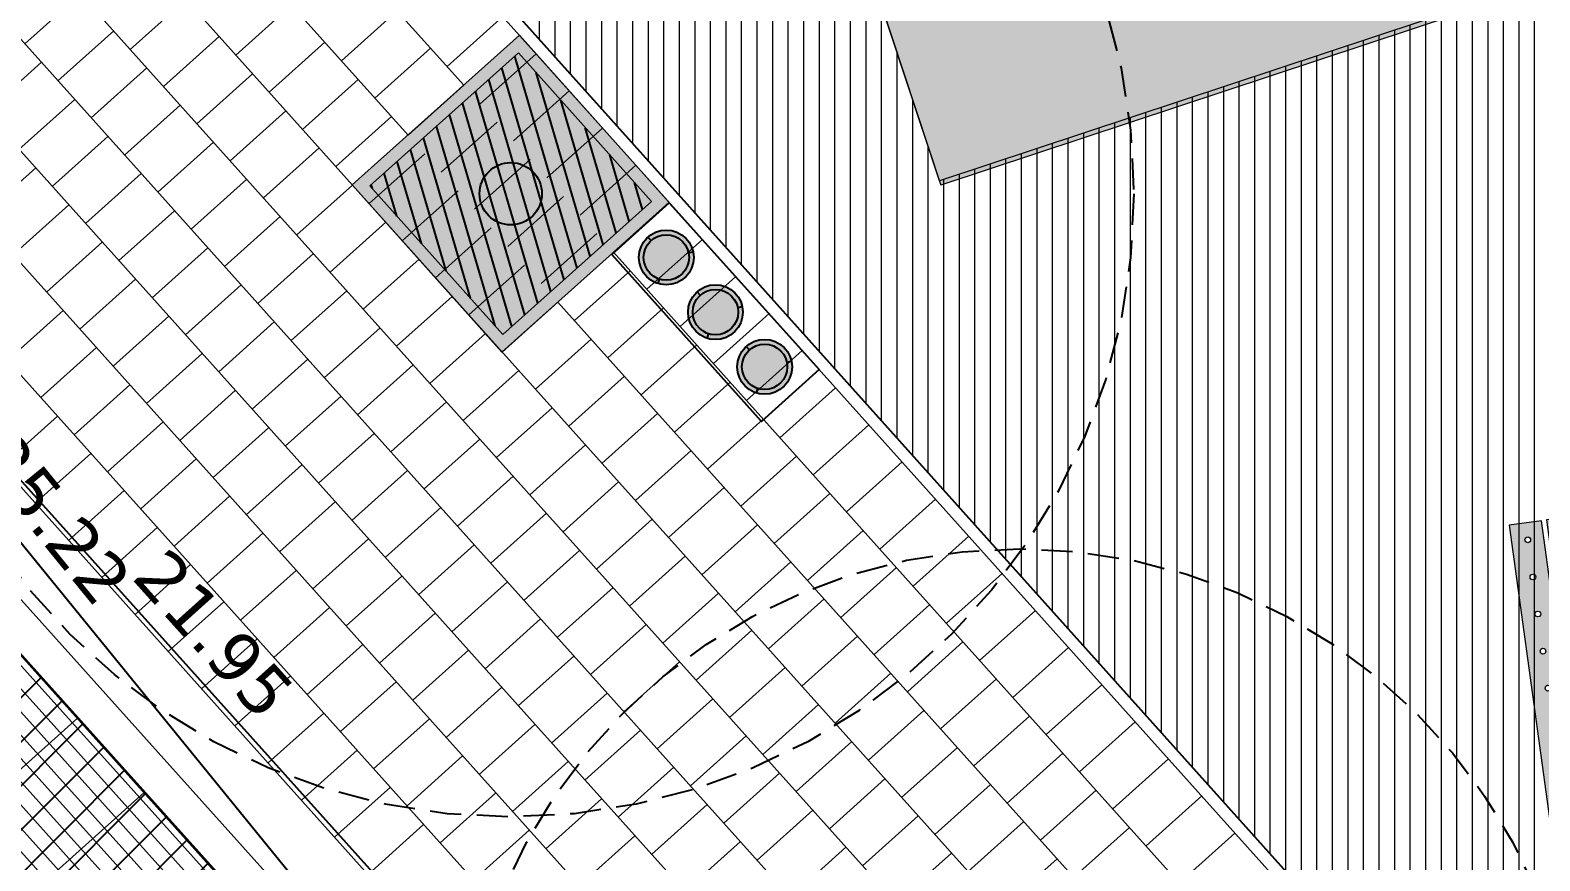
# Model space of a CAD drawing. Header units: metres. Extents: x 678805 to 1359287, y 2747329 to 5497370.
# Drawn here: x 679939.81 to 679951.93, y 2748763.02 to 2748769.69 of the extents above; entities that cross this region are included whole.
import ezdxf
from ezdxf.enums import TextEntityAlignment as Align

# ---------------------------------------------------------------- set-up
doc = ezdxf.new("R2010")
doc.units = ezdxf.units.M
doc.linetypes.add('XREF_MON_SFT_TREES$0$HIDDEN', pattern=[0.375, 0.25, -0.125])
for name, color, linetype in [('00_XREF_MON_HSC_PAVEMENT', 7, 'Continuous'), ('00_XREF_TWQ_BUILDINGS', 7, 'Continuous'), ('00_XREF_TWQ_SFT_TREES', 7, 'Continuous'), ('XREF_MON_BUILDINGS$0$02-L-05 Stair', 6, 'Continuous'), ('XREF_MON_BUILDINGS$0$02-L-05 Stair_Levels', 81, 'Continuous'), ('XREF_MON_BUILDINGS$0$COTAUX', 7, 'Continuous'), ('XREF_MON_GENERAL_LAYOUT$0$02-L-Edge Line Stair +10cm', 6, 'Continuous'), ('XREF_MON_GENERAL_LAYOUT$0$02-L-Edge Line Step -10cm', 6, 'Continuous'), ('XREF_MON_HSC_FURNITURE$0$02-L-litter bin', 8, 'Continuous'), ('XREF_MON_HSC_PAVEMENT$0$03-TR-Tree Pit_Green', 74, 'Continuous'), ('XREF_MON_SFT_TREES$0$SL_TREE_CANOPY', 251, 'XREF_MON_SFT_TREES$0$HIDDEN'), ('XREF_MON_SFT_TREES$0$SL_TREE_TRUNK', 251, 'Continuous')]:
    doc.layers.add(name, color=color, linetype=linetype)
for name, color, linetype, true_color in [('02-L-Waterfeatures 01', 7, 'Continuous', 0x4da6ff), ('XREF_MON_HSC_PAVEMENT$0$03-TR-Pavement_12_Acrylic Paint (Double Layer)', 7, 'Continuous', 0xeddfde), ('XREF_MON_HSC_PAVEMENT$0$03-TR-Tree Pit_White', 7, 'Continuous', 0xfcfcfc), ('XREF_MON_SFT_TREES$0$SL_TREE_CERCIDIUM_FLORIDUM', 7, 'Continuous', 0xe0e000), ('XREF_MON_SFT_TREES$0$SL_TREE_ZIZIPHUS_SPINA', 7, 'Continuous', 0xc6d408)]:
    doc.layers.add(name, color=color, linetype=linetype, true_color=true_color)
for name, color, linetype, lineweight in [('XREF_MON_GENERAL_LAYOUT$0$02-L-Material Change', 251, 'Continuous', 5), ('XREF_MON_GENERAL_LAYOUT$0$04-BK-Tree Pit', 6, 'Continuous', 5), ('XREF_MON_HSC_FURNITURE$0$03-PG-CBIncluded', 8, 'Continuous', 5), ('XREF_MON_HSC_PAVEMENT$0$04-BK-Tree Pit', 6, 'Continuous', 5)]:
    doc.layers.add(name, color=color, linetype=linetype, lineweight=lineweight)
doc.layers.add('XREF_MON_HSC_FURNITURE$0$00-AUX', color=2, linetype='Continuous', plot=False)
for name, color, linetype, lineweight, true_color in [('XREF_MON_HSC_PAVEMENT$0$02-L-Joints-Paviment_07_Natural Stone', 7, 'Continuous', 5, 0x998833), ('XREF_MON_HSC_PAVEMENT$0$02-L-Joints-Paviment_07_Precast Concrete Blocks 60X40', 7, 'Continuous', 5, 0x999999), ('XREF_MON_HSC_PAVEMENT$0$03-TR-Pavement_02_Sealed Gravel', 7, 'Continuous', 5, 0x38321e), ('XREF_MON_HSC_PAVEMENT$0$03-TR-Pavement_07_Precast Concrete Blocks 60X40', 7, 'Continuous', 5, 0x999999), ('XREF_MON_HSC_PAVEMENT$0$03-TR-Pavement_08_Natural Stone Bleachers', 7, 'Continuous', 5, 0x969696)]:
    doc.layers.add(name, color=color, linetype=linetype, lineweight=lineweight, true_color=true_color)
doc.layers.get('XREF_MON_SFT_TREES$0$SL_TREE_CERCIDIUM_FLORIDUM').off()
doc.layers.get('XREF_MON_SFT_TREES$0$SL_TREE_ZIZIPHUS_SPINA').off()
doc.styles.add('XREF_MON_BUILDINGS$0$E200', font='verdana.ttf', dxfattribs={"height": 0.4})
doc.styles.add('XREF_MON_GENERAL_LAYOUT$0$Standard', font='arial.ttf')
doc.dimstyles.new('XREF_MON_BUILDINGS$0$E200', dxfattribs={"dimscale": 0.03, "dimtxt": 12, "dimasz": 1, "dimexe": 0.1, "dimexo": 1, "dimgap": 4, "dimtad": 1, "dimzin": 0, "dimdsep": 46, "dimtxsty": 'XREF_MON_BUILDINGS$0$E200', "dimblk1": 'XREF_MON_BUILDINGS$0$LINCOT200', "dimblk2": 'XREF_MON_BUILDINGS$0$LINCOT200', "dimsah": 1, "dimcen": 0.1, "dimdle": 0.1, "dimse1": 1, "dimse2": 1, "dimclrt": 256, "dimadec": 0, "dimazin": 0, "dimtfac": 0.015385, "dimtofl": 0, "dimtmove": 0, "dimatfit": 3, "dimldrblk": 'XREF_MON_BUILDINGS$0$LINCOT200', "dimfxl": 1, "dimtolj": 1, "dimtzin": 0, "dimarcsym": 0})

# ---------------------------------------------------------------- blocks, each defined once
blk = doc.blocks.new('XREF_MON_BUILDINGS$0$LINCOT200')
for p, q in [((0, -10), (0, 10)), ((0, 0), (10, 0))]:
    blk.add_line(p, q)
at = {"const_width": 1.88}
blk.add_lwpolyline([(3.54, -3.54), (-3.54, 3.54)], dxfattribs=at)
at = {"layer": 'XREF_MON_BUILDINGS$0$COTAUX'}
blk.add_line((0, 0), (-1.25, 0), dxfattribs=at)
blk = doc.blocks.new('*D212')
at = {"layer": 'DEFPOINTS', "color": 0, "ltscale": 0.3, "transparency": 16777216}
for p in [(679931.752, 2748775.371), (679930.818, 2748774.61), (679946.748, 2748755.06)]:
    blk.add_point(p, dxfattribs=at)
at = {"layer": 'XREF_MON_BUILDINGS$0$02-L-05 Stair_Levels', "color": 0, "lineweight": -2, "ltscale": 0.3, "transparency": 16777216}
blk.add_line((679947.662, 2748755.844), (679931.771, 2748775.348), dxfattribs=at)
at = {"layer": 'XREF_MON_BUILDINGS$0$02-L-05 Stair_Levels', "color": 0, "lineweight": -2, "ltscale": 0.3, "transparency": 16777216, "xscale": 0.03, "yscale": 0.03, "zscale": 0.03}
for p, rotation in [((679931.752, 2748775.371), 129.1736567765125), ((679947.681, 2748755.821), 309.1736567765125)]:
    blk.add_blockref('XREF_MON_BUILDINGS$0$LINCOT200', p, dxfattribs=dict(at, rotation=rotation))
at = {"layer": 'XREF_MON_BUILDINGS$0$02-L-05 Stair_Levels', "ltscale": 0.3, "transparency": 16777216, "insert": (679940.002, 2748765.766), "char_height": 0.4, "attachment_point": 5, "rotation": 309.1737, "style": 'XREF_MON_BUILDINGS$0$E200'}
blk.add_mtext('\\A1;25.22', dxfattribs=at)
blk = doc.blocks.new('*D128')
at = {"layer": 'DEFPOINTS', "color": 0, "ltscale": 0.3, "transparency": 16777216}
for p in [(679933.708, 2748772.784), (679933.016, 2748772.162), (679947.684, 2748755.835)]:
    blk.add_point(p, dxfattribs=at)
at = {"layer": 'XREF_MON_BUILDINGS$0$02-L-05 Stair_Levels', "color": 0, "lineweight": -2, "ltscale": 0.3, "transparency": 16777216}
blk.add_line((679948.357, 2748756.48), (679933.728, 2748772.762), dxfattribs=at)
at = {"layer": 'XREF_MON_BUILDINGS$0$02-L-05 Stair_Levels', "color": 0, "lineweight": -2, "ltscale": 0.3, "transparency": 16777216, "xscale": 0.03, "yscale": 0.03, "zscale": 0.03}
for p, rotation in [((679933.708, 2748772.784), 131.9375448869224), ((679948.377, 2748756.457), 311.9375448869224)]:
    blk.add_blockref('XREF_MON_BUILDINGS$0$LINCOT200', p, dxfattribs=dict(at, rotation=rotation))
at = {"layer": 'XREF_MON_BUILDINGS$0$02-L-05 Stair_Levels', "ltscale": 0.3, "transparency": 16777216, "insert": (679941.287, 2748764.84), "char_height": 0.4, "attachment_point": 5, "rotation": 311.9375, "style": 'XREF_MON_BUILDINGS$0$E200'}
blk.add_mtext('\\A1;21.95', dxfattribs=at)
blk = doc.blocks.new('XREF_MON_SFT_TREES$0$Ziziphus_spina_christi')
at = {"layer": 'XREF_MON_SFT_TREES$0$SL_TREE_TRUNK'}
h = blk.add_hatch(color=256, dxfattribs=at)
h.dxf.hatch_style = 1
edge = h.paths.add_edge_path()
edge.add_arc((0, 0), 0.25, 0, 360)
at = {"layer": 'XREF_MON_SFT_TREES$0$SL_TREE_CANOPY', "linetype": 'XREF_MON_SFT_TREES$0$HIDDEN'}
blk.add_circle((0, 0), 5, dxfattribs=at)
at = {"layer": 'XREF_MON_SFT_TREES$0$SL_TREE_TRUNK'}
blk.add_circle((0, 0), 0.25, dxfattribs=at)
blk = doc.blocks.new('XREF_MON_SFT_TREES$0$cercidium_floridum')
h = blk.add_hatch()
h.set_pattern_fill('ANSI31', color=256, scale=0.1)
edge = h.paths.add_edge_path()
edge.add_arc((0, 0), 4.5, -25.4481, 334.5519)
at = {"layer": 'XREF_MON_SFT_TREES$0$SL_TREE_TRUNK'}
h = blk.add_hatch(color=256, dxfattribs=at)
h.dxf.hatch_style = 1
edge = h.paths.add_edge_path()
edge.add_arc((0, 0), 0.25, 0, 360)
at = {"layer": 'XREF_MON_SFT_TREES$0$SL_TREE_CANOPY', "linetype": 'XREF_MON_SFT_TREES$0$HIDDEN'}
blk.add_circle((0, 0), 4.5, dxfattribs=at)
at = {"layer": 'XREF_MON_SFT_TREES$0$SL_TREE_TRUNK'}
blk.add_circle((0, 0), 0.25, dxfattribs=at)
blk = doc.blocks.new('XREF_MON_SFT_TREES')
at = {"layer": 'XREF_MON_SFT_TREES$0$SL_TREE_CERCIDIUM_FLORIDUM', "rotation": 25.44812939262281}
blk.add_blockref('XREF_MON_SFT_TREES$0$cercidium_floridum', (679947.753, 2748761.024), dxfattribs=at)
at = {"layer": 'XREF_MON_SFT_TREES$0$SL_TREE_ZIZIPHUS_SPINA', "rotation": 25.44812939262281}
blk.add_blockref('XREF_MON_SFT_TREES$0$Ziziphus_spina_christi', (679943.669, 2748768.373), dxfattribs=at)
blk = doc.blocks.new('XREF_MON_HSC_PAVEMENT$0$Escocell Quadrat')
at = {"layer": 'XREF_MON_HSC_PAVEMENT$0$03-TR-Tree Pit_Green'}
h = blk.add_hatch(dxfattribs=at)
h.set_pattern_fill('ANSI31', color=256, scale=0.04, angle=19.5514)
h.set_pattern_definition([(64.551379247, (-1794786.01457, -2189831.7944), (-0.114677314033, 0.0545720958565), [])])
h.paths.add_polyline_path([(-1.159, 0.359), (-2.759, 0.359), (-2.759, -1.241), (-1.159, -1.241)])
at = {"layer": 'XREF_MON_HSC_PAVEMENT$0$03-TR-Tree Pit_White'}
h = blk.add_hatch(color=256, dxfattribs=at)
h.dxf.hatch_style = 1
h.paths.add_polyline_path([(-2.859, 0.459), (-1.059, 0.459), (-1.059, -1.341), (-2.859, -1.341)])
at = {"ltscale": 0.3}
blk.add_lwpolyline([(-2.759, -1.241), (-1.159, -1.241), (-1.159, 0.359), (-2.759, 0.359)], close=True, dxfattribs=at)
blk = doc.blocks.new('XREF_MON_HSC_PAVEMENT')
at = {"layer": 'XREF_MON_HSC_PAVEMENT$0$03-TR-Pavement_02_Sealed Gravel', "linetype": 'Continuous'}
h = blk.add_hatch(dxfattribs=at)
h.set_pattern_fill('ANSI31', color=256, scale=0.0393, angle=45)
h.set_pattern_definition([(90, (652974.11672, 2717198.73223), (-0.1247775, 0), [])])
h.paths.add_polyline_path([(679942.353, 2748782.84), (679957.858, 2748787.975), (679962.616, 2748773.612), (679947.111, 2748768.477)], flags=16)
h.paths.add_polyline_path([(679947.422, 2748813.15), (679917.58, 2748798.949), (679953.093, 2748759.365), (679980.42, 2748776.369)])
at = {"layer": 'XREF_MON_HSC_PAVEMENT$0$03-TR-Pavement_08_Natural Stone Bleachers', "ltscale": 0.3}
h = blk.add_hatch(dxfattribs=at)
h.set_pattern_fill('ANSI31', color=256, scale=0.0393, angle=87)
h.set_pattern_definition([(132, (0, 0), (-0.092727753461, -0.083492444235), [])])
h.paths.add_polyline_path([(679919.201, 2748764.2), (679930.812, 2748774.618), (679947.781, 2748755.706), (679946.748, 2748755.06), (679945.323, 2748754.852), (679943.898, 2748754.643), (679942.473, 2748754.434), (679941.049, 2748754.225), (679939.624, 2748754.016), (679938.199, 2748753.807), (679936.774, 2748753.599), (679935.349, 2748753.39), (679933.924, 2748753.181), (679932.499, 2748752.972), (679931.075, 2748752.763), (679929.65, 2748752.555)])
at = {"layer": 'XREF_MON_HSC_PAVEMENT$0$03-TR-Pavement_12_Acrylic Paint (Double Layer)', "linetype": 'Continuous'}
h = blk.add_hatch(color=256, dxfattribs=at)
h.dxf.hatch_style = 1
h.paths.add_polyline_path([(679942.353, 2748782.84), (679957.858, 2748787.975), (679962.616, 2748773.612), (679947.111, 2748768.477)])
at = {"layer": 'XREF_MON_HSC_PAVEMENT$0$02-L-Joints-Paviment_07_Natural Stone'}
for points in [[(679928.582, 2748753.746), (679940.192, 2748764.164)], [(679929.116, 2748753.15), (679940.727, 2748763.568)]]:
    blk.add_lwpolyline(points, dxfattribs=at)
at = {"layer": 'XREF_MON_HSC_PAVEMENT$0$02-L-Joints-Paviment_07_Precast Concrete Blocks 60X40'}
for points in [[(679940.216, 2748769.977), (679939.769, 2748769.577)], [(679941.063, 2748769.931), (679940.616, 2748769.531)], [(679941.91, 2748769.885), (679941.464, 2748769.485)], [(679942.758, 2748769.84), (679942.311, 2748769.439)], [(679943.605, 2748769.794), (679943.158, 2748769.393)], [(679940.483, 2748769.68), (679940.036, 2748769.279)], [(679941.33, 2748769.634), (679940.883, 2748769.233)], [(679942.177, 2748769.588), (679941.731, 2748769.187)], [(679943.025, 2748769.542), (679942.578, 2748769.141)], [(679939.903, 2748769.428), (679939.456, 2748769.027)], [(679943.872, 2748769.496), (679943.425, 2748769.095)], [(679940.75, 2748769.382), (679940.303, 2748768.981)], [(679941.597, 2748769.336), (679941.151, 2748768.935)], [(679942.444, 2748769.29), (679941.998, 2748768.889)], [(679943.292, 2748769.244), (679942.845, 2748768.843)], [(679944.139, 2748769.198), (679943.692, 2748768.797)], [(679940.17, 2748769.13), (679939.723, 2748768.729)], [(679941.017, 2748769.084), (679940.57, 2748768.683)], [(679941.864, 2748769.038), (679941.418, 2748768.638)], [(679942.712, 2748768.992), (679942.265, 2748768.592)], [(679943.559, 2748768.946), (679943.112, 2748768.546)], [(679944.406, 2748768.9), (679943.96, 2748768.5)], [(679940.437, 2748768.832), (679939.99, 2748768.432)], [(679941.284, 2748768.786), (679940.838, 2748768.386)], [(679942.131, 2748768.74), (679941.685, 2748768.34)], [(679942.979, 2748768.694), (679942.532, 2748768.294)], [(679939.857, 2748768.581), (679939.41, 2748768.18)], [(679943.826, 2748768.649), (679943.379, 2748768.248)], [(679944.673, 2748768.603), (679944.227, 2748768.202)], [(679940.704, 2748768.535), (679940.257, 2748768.134)], [(679941.551, 2748768.489), (679941.105, 2748768.088)], [(679942.399, 2748768.443), (679941.952, 2748768.042)], [(679943.246, 2748768.397), (679942.799, 2748767.996)], [(679944.093, 2748768.351), (679943.646, 2748767.95)], [(679944.94, 2748768.305), (679944.494, 2748767.904)], [(679940.124, 2748768.283), (679939.677, 2748767.882)], [(679940.971, 2748768.237), (679940.524, 2748767.836)], [(679941.818, 2748768.191), (679941.372, 2748767.79)], [(679942.666, 2748768.145), (679942.219, 2748767.744)], [(679943.513, 2748768.099), (679943.066, 2748767.698)], [(679944.36, 2748768.053), (679943.914, 2748767.652)], [(679940.391, 2748767.985), (679939.944, 2748767.584)], [(679941.238, 2748767.939), (679940.792, 2748767.538)], [(679945.207, 2748768.007), (679944.761, 2748767.606)], [(679942.085, 2748767.893), (679941.639, 2748767.492)], [(679942.933, 2748767.847), (679942.486, 2748767.447)], [(679943.78, 2748767.801), (679943.333, 2748767.401)], [(679944.627, 2748767.755), (679944.181, 2748767.355)], [(679945.475, 2748767.709), (679945.028, 2748767.309)], [(679940.658, 2748767.687), (679940.211, 2748767.287)], [(679941.505, 2748767.641), (679941.059, 2748767.241)], [(679942.353, 2748767.595), (679941.906, 2748767.195)], [(679943.2, 2748767.549), (679942.753, 2748767.149)], [(679944.047, 2748767.504), (679943.601, 2748767.103)], [(679944.894, 2748767.458), (679944.448, 2748767.057)], [(679940.078, 2748767.435), (679939.631, 2748767.035)], [(679940.925, 2748767.39), (679940.479, 2748766.989)], [(679941.772, 2748767.344), (679941.326, 2748766.943)], [(679945.742, 2748767.412), (679945.295, 2748767.011)], [(679942.62, 2748767.298), (679942.173, 2748766.897)], [(679943.467, 2748767.252), (679943.02, 2748766.851)], [(679944.314, 2748767.206), (679943.868, 2748766.805)], [(679940.345, 2748767.138), (679939.898, 2748766.737)], [(679941.192, 2748767.092), (679940.746, 2748766.691)], [(679945.162, 2748767.16), (679944.715, 2748766.759)], [(679946.009, 2748767.114), (679945.562, 2748766.713)], [(679942.04, 2748767.046), (679941.593, 2748766.645)], [(679942.887, 2748767), (679942.44, 2748766.599)], [(679940.612, 2748766.84), (679940.165, 2748766.439)], [(679943.734, 2748766.954), (679943.287, 2748766.553)], [(679944.581, 2748766.908), (679944.135, 2748766.507)], [(679945.429, 2748766.862), (679944.982, 2748766.461)], [(679941.459, 2748766.794), (679941.013, 2748766.393)], [(679942.307, 2748766.748), (679941.86, 2748766.347)], [(679946.276, 2748766.816), (679945.829, 2748766.415)], [(679943.154, 2748766.702), (679942.707, 2748766.302)], [(679944.001, 2748766.656), (679943.555, 2748766.256)], [(679944.848, 2748766.61), (679944.402, 2748766.21)], [(679940.032, 2748766.588), (679939.585, 2748766.188)], [(679940.879, 2748766.542), (679940.433, 2748766.142)], [(679941.726, 2748766.496), (679941.28, 2748766.096)], [(679945.696, 2748766.564), (679945.249, 2748766.164)], [(679946.543, 2748766.518), (679946.096, 2748766.118)], [(679942.574, 2748766.45), (679942.127, 2748766.05)], [(679943.421, 2748766.404), (679942.974, 2748766.004)], [(679944.268, 2748766.359), (679943.822, 2748765.958)], [(679940.299, 2748766.29), (679939.852, 2748765.89)], [(679941.146, 2748766.245), (679940.7, 2748765.844)], [(679945.116, 2748766.313), (679944.669, 2748765.912)], [(679945.963, 2748766.267), (679945.516, 2748765.866)], [(679941.994, 2748766.199), (679941.547, 2748765.798)], [(679942.841, 2748766.153), (679942.394, 2748765.752)], [(679946.81, 2748766.221), (679946.364, 2748765.82)], [(679940.566, 2748765.993), (679940.12, 2748765.592)], [(679943.688, 2748766.107), (679943.242, 2748765.706)], [(679944.535, 2748766.061), (679944.089, 2748765.66)], [(679945.383, 2748766.015), (679944.936, 2748765.614)], [(679941.413, 2748765.947), (679940.967, 2748765.546)], [(679942.261, 2748765.901), (679941.814, 2748765.5)], [(679946.23, 2748765.969), (679945.783, 2748765.568)], [(679947.077, 2748765.923), (679946.631, 2748765.522)], [(679943.108, 2748765.855), (679942.661, 2748765.454)], [(679943.955, 2748765.809), (679943.509, 2748765.408)], [(679944.803, 2748765.763), (679944.356, 2748765.362)], [(679940.833, 2748765.695), (679940.387, 2748765.294)], [(679941.681, 2748765.649), (679941.234, 2748765.248)], [(679945.65, 2748765.717), (679945.203, 2748765.316)], [(679946.497, 2748765.671), (679946.051, 2748765.27)], [(679942.528, 2748765.603), (679942.081, 2748765.202)], [(679943.375, 2748765.557), (679942.928, 2748765.156)], [(679944.222, 2748765.511), (679943.776, 2748765.111)], [(679947.344, 2748765.625), (679946.898, 2748765.225)], [(679941.1, 2748765.397), (679940.654, 2748764.997)], [(679945.07, 2748765.465), (679944.623, 2748765.065)], [(679945.917, 2748765.419), (679945.47, 2748765.019)], [(679941.948, 2748765.351), (679941.501, 2748764.951)], [(679942.795, 2748765.305), (679942.348, 2748764.905)], [(679946.764, 2748765.373), (679946.318, 2748764.973)], [(679947.612, 2748765.327), (679947.165, 2748764.927)], [(679943.642, 2748765.259), (679943.196, 2748764.859)], [(679944.49, 2748765.213), (679944.043, 2748764.813)], [(679945.337, 2748765.168), (679944.89, 2748764.767)], [(679941.367, 2748765.099), (679940.921, 2748764.699)], [(679942.215, 2748765.054), (679941.768, 2748764.653)], [(679946.184, 2748765.122), (679945.737, 2748764.721)], [(679947.031, 2748765.076), (679946.585, 2748764.675)], [(679947.879, 2748765.03), (679947.432, 2748764.629)], [(679943.062, 2748765.008), (679942.615, 2748764.607)], [(679943.909, 2748764.962), (679943.463, 2748764.561)], [(679944.757, 2748764.916), (679944.31, 2748764.515)], [(679941.635, 2748764.802), (679941.188, 2748764.401)], [(679945.604, 2748764.87), (679945.157, 2748764.469)], [(679946.451, 2748764.824), (679946.005, 2748764.423)], [(679942.482, 2748764.756), (679942.035, 2748764.355)], [(679943.329, 2748764.71), (679942.883, 2748764.309)], [(679944.176, 2748764.664), (679943.73, 2748764.263)], [(679947.298, 2748764.778), (679946.852, 2748764.377)], [(679948.146, 2748764.732), (679947.699, 2748764.331)], [(679945.024, 2748764.618), (679944.577, 2748764.217)], [(679945.871, 2748764.572), (679945.424, 2748764.171)], [(679941.902, 2748764.504), (679941.455, 2748764.103)], [(679942.749, 2748764.458), (679942.302, 2748764.057)], [(679946.718, 2748764.526), (679946.272, 2748764.125)], [(679947.566, 2748764.48), (679947.119, 2748764.08)], [(679948.413, 2748764.434), (679947.966, 2748764.034)], [(679943.596, 2748764.412), (679943.15, 2748764.011)], [(679944.444, 2748764.366), (679943.997, 2748763.966)], [(679945.291, 2748764.32), (679944.844, 2748763.92)], [(679942.169, 2748764.206), (679941.722, 2748763.806)], [(679946.138, 2748764.274), (679945.692, 2748763.874)], [(679946.985, 2748764.228), (679946.539, 2748763.828)], [(679947.833, 2748764.182), (679947.386, 2748763.782)], [(679943.016, 2748764.16), (679942.569, 2748763.76)], [(679943.863, 2748764.114), (679943.417, 2748763.714)], [(679944.711, 2748764.068), (679944.264, 2748763.668)], [(679948.68, 2748764.136), (679948.233, 2748763.736)], [(679945.558, 2748764.023), (679945.111, 2748763.622)], [(679946.405, 2748763.977), (679945.959, 2748763.576)], [(679942.436, 2748763.909), (679941.989, 2748763.508)], [(679943.283, 2748763.863), (679942.837, 2748763.462)], [(679944.131, 2748763.817), (679943.684, 2748763.416)], [(679947.253, 2748763.931), (679946.806, 2748763.53)], [(679948.1, 2748763.885), (679947.653, 2748763.484)], [(679948.947, 2748763.839), (679948.5, 2748763.438)], [(679944.978, 2748763.771), (679944.531, 2748763.37)], [(679945.825, 2748763.725), (679945.378, 2748763.324)], [(679942.703, 2748763.611), (679942.256, 2748763.21)], [(679946.672, 2748763.679), (679946.226, 2748763.278)], [(679947.52, 2748763.633), (679947.073, 2748763.232)], [(679948.367, 2748763.587), (679947.92, 2748763.186)], [(679943.55, 2748763.565), (679943.104, 2748763.164)], [(679944.398, 2748763.519), (679943.951, 2748763.118)], [(679945.245, 2748763.473), (679944.798, 2748763.072)], [(679949.214, 2748763.541), (679948.768, 2748763.14)], [(679946.092, 2748763.427), (679945.646, 2748763.026)], [(679946.939, 2748763.381), (679946.493, 2748762.98)], [(679947.787, 2748763.335), (679947.34, 2748762.934)], [(679942.97, 2748763.313), (679942.524, 2748762.912)], [(679943.817, 2748763.267), (679943.371, 2748762.866)], [(679944.665, 2748763.221), (679944.218, 2748762.82)], [(679948.634, 2748763.289), (679948.187, 2748762.889)], [(679949.481, 2748763.243), (679949.035, 2748762.843)], [(679945.512, 2748763.175), (679945.065, 2748762.775)], [(679946.359, 2748763.129), (679945.913, 2748762.729)], [(679947.207, 2748763.083), (679946.76, 2748762.683)], [(679948.054, 2748763.037), (679947.607, 2748762.637)]]:
    blk.add_lwpolyline(points, dxfattribs=at)
at = {"layer": 'XREF_MON_HSC_PAVEMENT$0$03-TR-Pavement_07_Precast Concrete Blocks 60X40'}
for p, q in [((679916.714, 2748798.869), (679943.292, 2748769.244)), ((679915.019, 2748798.063), (679947.427, 2748761.94)), ((679914.454, 2748797.794), (679946.98, 2748761.539)), ((679912.76, 2748796.988), (679949.075, 2748756.509)), ((679926.15, 2748787.453), (679942.845, 2748768.844)), ((679925.703, 2748787.052), (679951.661, 2748758.119)), ((679921.579, 2748786.258), (679948.557, 2748756.187)), ((679929.706, 2748779.895), (679950.109, 2748757.153)), ((679929.259, 2748779.495), (679949.592, 2748756.831)), ((679944.494, 2748767.904), (679952.695, 2748758.763)), ((679944.047, 2748767.504), (679952.178, 2748758.441))]:
    blk.add_line(p, q, dxfattribs=at)
at = {"layer": 'XREF_MON_HSC_PAVEMENT$0$04-BK-Tree Pit', "rotation": 41.84012476161121}
blk.add_blockref('XREF_MON_HSC_PAVEMENT$0$Escocell Quadrat', (679944.834, 2748770.009), dxfattribs=at)
blk = doc.blocks.new('XREF_MON_HSC_FURNITURE$0$Half basket')
at = {"true_color": 0xfcfcfc}
h = blk.add_hatch(color=7, dxfattribs=at)
h.dxf.hatch_style = 1
h.paths.add_polyline_path([(39.82, -19.19), (54.987, -19.19), (54.987, -35.524), (39.82, -35.524)])
for p in [(54.987, -19.19), (39.82, -35.524)]:
    blk.add_line(p, (39.82, -19.19))
blk = doc.blocks.new('XREF_MON_HSC_FURNITURE$0$RAI_D-HL')
at = {"true_color": 0xfcfcfc}
h = blk.add_hatch(color=7, dxfattribs=at)
h.dxf.hatch_style = 1
h.paths.add_polyline_path([(2112.854, 180.017), (2113.067, 180.17), (2111.686, 182.102), (2111.473, 181.95)])
h.paths.add_polyline_path([(2112.551, 180.707, -1), (2112.513, 180.68, -1)], flags=16)
h.paths.add_polyline_path([(2112.548, 180.705, -1), (2112.516, 180.682, -1)], flags=0)
h.paths.add_polyline_path([(2112.339, 180.924, -1), (2112.376, 180.951, -1)], flags=16)
h.paths.add_polyline_path([(2112.725, 180.462, -1), (2112.688, 180.435, -1)], flags=16)
h.paths.add_polyline_path([(2112.164, 181.169, -1), (2112.201, 181.195, -1)], flags=16)
h.paths.add_polyline_path([(2112.9, 180.218, -1), (2112.862, 180.191, -1)], flags=16)
h.paths.add_polyline_path([(2111.989, 181.413, -1), (2112.027, 181.44, -1)], flags=16)
h.paths.add_polyline_path([(2111.815, 181.657, -1), (2111.852, 181.684, -1)], flags=16)
h.paths.add_polyline_path([(2111.64, 181.902, -1), (2111.678, 181.929, -1)], flags=16)
h = blk.add_hatch(color=7, dxfattribs=at)
h.dxf.hatch_style = 1
h.paths.add_polyline_path([(2112.609, 179.843), (2112.823, 179.995), (2111.442, 181.928), (2111.228, 181.775)])
h.paths.add_polyline_path([(2112.306, 180.532, -1), (2112.269, 180.505, -1)], flags=16)
h.paths.add_polyline_path([(2112.304, 180.53, -1), (2112.271, 180.507, -1)], flags=0)
h.paths.add_polyline_path([(2112.094, 180.75, -1), (2112.132, 180.776, -1)], flags=16)
h.paths.add_polyline_path([(2112.481, 180.288, -1), (2112.443, 180.261, -1)], flags=16)
h.paths.add_polyline_path([(2111.92, 180.994, -1), (2111.957, 181.021, -1)], flags=16)
h.paths.add_polyline_path([(2112.656, 180.043, -1), (2112.618, 180.016, -1)], flags=16)
h.paths.add_polyline_path([(2111.745, 181.238, -1), (2111.782, 181.265, -1)], flags=16)
h.paths.add_polyline_path([(2111.57, 181.483, -1), (2111.608, 181.51, -1)], flags=16)
h.paths.add_polyline_path([(2111.396, 181.727, -1), (2111.433, 181.754, -1)], flags=16)
h = blk.add_hatch(color=7, dxfattribs=at)
h.dxf.hatch_style = 1
h.paths.add_polyline_path([(2112.47, 179.005), (2112.683, 179.157), (2111.302, 181.09), (2111.089, 180.937)])
h.paths.add_polyline_path([(2112.167, 179.694, -1), (2112.129, 179.667, -1)], flags=16)
h.paths.add_polyline_path([(2112.164, 179.692, -1), (2112.132, 179.669, -1)], flags=0)
h.paths.add_polyline_path([(2111.955, 179.912, -1), (2111.992, 179.938, -1)], flags=16)
h.paths.add_polyline_path([(2112.341, 179.449, -1), (2112.304, 179.423, -1)], flags=16)
h.paths.add_polyline_path([(2111.78, 180.156, -1), (2111.817, 180.183, -1)], flags=16)
h.paths.add_polyline_path([(2112.516, 179.205, -1), (2112.479, 179.178, -1)], flags=16)
h.paths.add_polyline_path([(2111.605, 180.4, -1), (2111.643, 180.427, -1)], flags=16)
h.paths.add_polyline_path([(2111.431, 180.645, -1), (2111.468, 180.672, -1)], flags=16)
h.paths.add_polyline_path([(2111.256, 180.889, -1), (2111.294, 180.916, -1)], flags=16)
h = blk.add_hatch(color=7, dxfattribs=at)
h.dxf.hatch_style = 1
h.paths.add_polyline_path([(2112.226, 178.828), (2112.439, 178.98), (2111.058, 180.913), (2110.845, 180.76)])
h.paths.add_polyline_path([(2111.923, 179.517, -1), (2111.885, 179.49, -1)], flags=16)
h.paths.add_polyline_path([(2111.92, 179.515, -1), (2111.888, 179.492, -1)], flags=0)
h.paths.add_polyline_path([(2111.711, 179.735, -1), (2111.748, 179.761, -1)], flags=16)
h.paths.add_polyline_path([(2112.097, 179.273, -1), (2112.06, 179.246, -1)], flags=16)
h.paths.add_polyline_path([(2111.536, 179.979, -1), (2111.574, 180.006, -1)], flags=16)
h.paths.add_polyline_path([(2112.272, 179.028, -1), (2112.235, 179.001, -1)], flags=16)
h.paths.add_polyline_path([(2111.361, 180.223, -1), (2111.399, 180.25, -1)], flags=16)
h.paths.add_polyline_path([(2111.187, 180.468, -1), (2111.224, 180.495, -1)], flags=16)
h.paths.add_polyline_path([(2111.012, 180.712, -1), (2111.05, 180.739, -1)], flags=16)
h = blk.add_hatch(color=7, dxfattribs=at)
h.dxf.hatch_style = 1
h.paths.add_polyline_path([(2113.063, 178.69), (2113.277, 178.843), (2111.896, 180.775), (2111.683, 180.623)])
h.paths.add_polyline_path([(2112.76, 179.38, -1), (2112.723, 179.353, -1)], flags=16)
h.paths.add_polyline_path([(2112.758, 179.378, -1), (2112.725, 179.355, -1)], flags=0)
h.paths.add_polyline_path([(2112.548, 179.597, -1), (2112.586, 179.624, -1)], flags=16)
h.paths.add_polyline_path([(2112.935, 179.135, -1), (2112.898, 179.109, -1)], flags=16)
h.paths.add_polyline_path([(2112.374, 179.842, -1), (2112.411, 179.869, -1)], flags=16)
h.paths.add_polyline_path([(2113.11, 178.891, -1), (2113.072, 178.864, -1)], flags=16)
h.paths.add_polyline_path([(2112.199, 180.086, -1), (2112.237, 180.113, -1)], flags=16)
h.paths.add_polyline_path([(2112.024, 180.331, -1), (2112.062, 180.357, -1)], flags=16)
h.paths.add_polyline_path([(2111.85, 180.575, -1), (2111.887, 180.602, -1)], flags=16)
for points in [[(2112.854, 180.017), (2113.067, 180.17), (2111.686, 182.102), (2111.473, 181.95), (2112.854, 180.017)], [(2112.609, 179.843), (2112.823, 179.995), (2111.442, 181.928), (2111.228, 181.775), (2112.609, 179.843)], [(2112.47, 179.005), (2112.683, 179.157), (2111.302, 181.09), (2111.089, 180.937), (2112.47, 179.005)], [(2112.226, 178.828), (2112.439, 178.98), (2111.058, 180.913), (2110.845, 180.76), (2112.226, 178.828)], [(2113.063, 178.69), (2113.277, 178.843), (2111.896, 180.775), (2111.683, 180.623), (2113.063, 178.69)]]:
    blk.add_lwpolyline(points, close=True)
for centre, radius in [((2111.659, 181.915), 0.023), ((2111.414, 181.741), 0.023), ((2111.833, 181.671), 0.023), ((2111.589, 181.496), 0.023), ((2112.008, 181.426), 0.023), ((2111.764, 181.252), 0.023), ((2112.183, 181.182), 0.023), ((2111.938, 181.007), 0.023), ((2111.275, 180.903), 0.023), ((2112.357, 180.938), 0.023), ((2111.031, 180.726), 0.023), ((2112.113, 180.763), 0.023), ((2111.449, 180.658), 0.023), ((2112.532, 180.693), 0.023), ((2112.532, 180.693), 0.02), ((2111.206, 180.481), 0.023), ((2111.869, 180.588), 0.023), ((2112.288, 180.519), 0.023), ((2112.288, 180.519), 0.02), ((2111.624, 180.414), 0.023), ((2112.707, 180.449), 0.023), ((2111.38, 180.237), 0.023), ((2112.043, 180.344), 0.023), ((2112.462, 180.274), 0.023), ((2111.799, 180.169), 0.023), ((2112.881, 180.204), 0.023), ((2112.218, 180.1), 0.023), ((2112.637, 180.03), 0.023), ((2111.555, 179.992), 0.023), ((2111.973, 179.925), 0.023), ((2112.392, 179.855), 0.023), ((2111.729, 179.748), 0.023), ((2112.148, 179.681), 0.023), ((2112.148, 179.681), 0.02), ((2112.567, 179.611), 0.023), ((2111.904, 179.504), 0.023), ((2111.904, 179.504), 0.02), ((2112.323, 179.436), 0.023), ((2112.742, 179.366), 0.023), ((2112.742, 179.366), 0.02), ((2112.079, 179.259), 0.023), ((2112.497, 179.192), 0.023), ((2112.916, 179.122), 0.023), ((2112.253, 179.015), 0.023), ((2113.091, 178.878), 0.023)]:
    blk.add_circle(centre, radius)
blk = doc.blocks.new('XREF_MON_HSC_FURNITURE$0$RAI_C')
at = {"rotation": 144.4534980138212}
blk.add_blockref('XREF_MON_HSC_FURNITURE$0$RAI_D-HL', (1823.92, -1080.228), dxfattribs=at)
blk = doc.blocks.new('XREF_MON_HSC_FURNITURE$0$3 concrete recycling bins')
at = {"true_color": 0xfcfcfc}
h = blk.add_hatch(color=7, dxfattribs=at)
h.dxf.hatch_style = 1
edge = h.paths.add_edge_path()
edge.add_arc((-0.59, 0), 0.22, 0, 360)
h = blk.add_hatch(color=7, dxfattribs=at)
h.dxf.hatch_style = 1
edge = h.paths.add_edge_path()
edge.add_arc((0, 0), 0.22, 0, 360)
h = blk.add_hatch(color=7, dxfattribs=at)
h.dxf.hatch_style = 1
edge = h.paths.add_edge_path()
edge.add_arc((0.59, 0), 0.22, 0, 360)
for points in [[(-0.499, 0.158), (-0.48, 0.191)], [(0.091, 0.158), (0.11, 0.191)], [(0.681, 0.158), (0.7, 0.191)], [(-0.773, 0), (-0.81, 0)], [(-0.182, 0), (-0.22, 0)], [(0.408, 0), (0.37, 0)], [(-0.499, -0.158), (-0.48, -0.191)], [(0.091, -0.158), (0.11, -0.191)], [(0.681, -0.158), (0.7, -0.191)]]:
    blk.add_lwpolyline(points)
for centre, radius in [((-0.59, 0), 0.22), ((-0.59, 0), 0.182), ((0, 0), 0.22), ((0, 0), 0.182), ((0.59, 0), 0.22), ((0.59, 0), 0.182)]:
    blk.add_circle(centre, radius)
at = {"layer": 'XREF_MON_HSC_FURNITURE$0$00-AUX'}
blk.add_lwpolyline([(-0.9, 0.311), (0.9, 0.311), (0.9, -0.311), (-0.9, -0.311)], close=True, dxfattribs=at)
blk = doc.blocks.new('XREF_MON_HSC_FURNITURE')
at = {"layer": 'XREF_MON_HSC_FURNITURE$0$02-L-litter bin', "rotation": 311.9501531527999}
blk.add_blockref('XREF_MON_HSC_FURNITURE$0$3 concrete recycling bins', (679945.312, 2748767.423), dxfattribs=at)
at = {"layer": 'XREF_MON_HSC_FURNITURE$0$03-PG-CBIncluded'}
for name, p, rotation in [('XREF_MON_HSC_FURNITURE$0$Half basket', (679941.425, 2748724.608), 108.3255339045873), ('XREF_MON_HSC_FURNITURE$0$RAI_C', (679953.044, 2748765.764), 187.7864678120387)]:
    blk.add_blockref(name, p, dxfattribs=dict(at, rotation=rotation))
blk = doc.blocks.new('XREF_MON_GENERAL_LAYOUT$0$Escocell Quadrat')
at = {"ltscale": 0.3}
blk.add_lwpolyline([(-2.759, -1.241), (-1.159, -1.241), (-1.159, 0.359), (-2.759, 0.359)], close=True, dxfattribs=at)
at = {"layer": 'XREF_MON_GENERAL_LAYOUT$0$02-L-Material Change', "ltscale": 0.3}
blk.add_lwpolyline([(-2.859, -1.341), (-1.059, -1.341), (-1.059, 0.459), (-2.859, 0.459)], close=True, dxfattribs=at)
blk = doc.blocks.new('XREF_MON_GENERAL_LAYOUT')
at = {"layer": 'XREF_MON_GENERAL_LAYOUT$0$02-L-Edge Line Stair +10cm', "elevation": 0}
blk.add_lwpolyline([(679933.247, 2748771.905), (679947.783, 2748755.704)], dxfattribs=at)
at = {"layer": 'XREF_MON_GENERAL_LAYOUT$0$02-L-Edge Line Step -10cm'}
blk.add_line((679953.093, 2748759.365), (679917.58, 2748798.949), dxfattribs=at)
at = {"layer": 'XREF_MON_GENERAL_LAYOUT$0$02-L-Material Change', "ltscale": 0.3}
blk.add_lwpolyline([(679953.212, 2748759.084), (679917.279, 2748799.138)], dxfattribs=at)
at = {"layer": 'XREF_MON_GENERAL_LAYOUT$0$02-L-Material Change'}
blk.add_lwpolyline([(679942.353, 2748782.84), (679957.858, 2748787.975), (679962.616, 2748773.612), (679947.111, 2748768.477)], close=True, dxfattribs=at)
at = {"layer": 'XREF_MON_GENERAL_LAYOUT$0$02-L-Material Change', "ltscale": 0.3, "elevation": 0}
blk.add_lwpolyline([(679931.035, 2748774.819), (679948.006, 2748755.905)], dxfattribs=at)
at = {"layer": 'XREF_MON_GENERAL_LAYOUT$0$04-BK-Tree Pit', "rotation": 41.84012476161121}
blk.add_blockref('XREF_MON_GENERAL_LAYOUT$0$Escocell Quadrat', (679944.834, 2748770.009), dxfattribs=at)
at = {"style": 'XREF_MON_GENERAL_LAYOUT$0$Standard'}
for tag, rotation, p in [('604,00', 330.2643, (679905.77, 2748776.558)), ('603,00', 330.2643, (679901.861, 2748753.477)), ('600,00', 133.826, (679944.597, 2748745.153)), ('602,00', 330.2643, (679883.319, 2748738.727)), ('601,00', 117.8906, (679920.972, 2748732.87)), ('601,00', 330.2643, (679864.777, 2748723.976)), ('600,00', 40.8833, (679777.405, 2748705.444, 1.17)), ('602,00', 330.2643, (679941.275, 2748705.483)), ('601,00', 40.8833, (679701.798, 2748703.889, 1.17)), ('598,00', 62.091, (679810.267, 2748702.619)), ('600,00', 330.2643, (679877.781, 2748691.131)), ('600,00', 19.5511, (679920.444, 2748685.496)), ('601,00', 330.2643, (679934.813, 2748683.804)), ('599,00', 330.2643, (679854.567, 2748679.061)), ('600,00', 88.3928, (679743.913, 2748675.572)), ('599,00', 20.6086, (679924.26, 2748675.216)), ('601,00', 88.3928, (679728.035, 2748671.318, -2)), ('602,00', 88.3928, (679711.826, 2748665.966, -1)), ('603,00', 88.3928, (679695.615, 2748660.611)), ('599,00', 40.8833, (679788.807, 2748655.829, 1.17)), ('601,00', 40.8833, (679627.612, 2748644.603, 1.17)), ('603,00', 41.7058, (679702.499, 2748628.484, 1.17)), ('600,00', 40.8833, (679645.925, 2748597.926, 1.17)), ('599,00', 34.2277, (679673.574, 2748555.136, 5.34))]:
    blk.add_attdef(tag, text='', height=1, rotation=rotation, dxfattribs=at).set_placement(p, align=Align.MIDDLE)
at = {"ltscale": 0.3, "style": 'XREF_MON_GENERAL_LAYOUT$0$Standard'}
for tag, rotation, p in [('603,50', 330.2643, (679911.501, 2748760.57)), ('602,50', 330.2643, (679892.865, 2748745.846)), ('600,50', 133.826, (679933.048, 2748738.729)), ('601,50', 330.2643, (679873.581, 2748731.671)), ('601,50', 101.2857, (679909.522, 2748726.945)), ('602,50', 330.2643, (679948.625, 2748713.86)), ('600,50', 39.606, (679743.243, 2748706.971)), ('600,50', 330.2643, (679880.266, 2748702.726)), ('600,50', 17.3537, (679917.615, 2748690.554)), ('599,50', 330.2643, (679867.197, 2748684.716)), ('599,50', 18.8944, (679921.71, 2748680.578)), ('599,50', 39.606, (679778.991, 2748677.241)), ('600,50', 88.3928, (679735.925, 2748673.586)), ('601,50', 88.3928, (679719.906, 2748668.581)), ('602,50', 88.3928, (679703.474, 2748663.452)), ('598,50', 330.2643, (679861.765, 2748662.397)), ('601,50', 39.606, (679610.513, 2748662.061)), ('600,00', 41.7058, (679752.308, 2748637.685)), ('601,00', 41.7058, (679736.044, 2748634.538)), ('599,00', 35.0835, (679763.043, 2748634.415, 1.17)), ('602,00', 41.7058, (679720.174, 2748633.096, 1.17)), ('600,00', 35.0835, (679747.063, 2748629.903, 1.17)), ('601,00', 35.0835, (679731.246, 2748625.239, 1.17)), ('600,50', 39.606, (679636.92, 2748621.339)), ('602,00', 35.0835, (679715.4, 2748620.639, 1.17)), ('599,50', 28.7604, (679659.482, 2748574.323))]:
    blk.add_attdef(tag, text='', height=1, rotation=rotation, dxfattribs=at).set_placement(p, align=Align.MIDDLE)
blk = doc.blocks.new('XREF_MON_BUILDINGS')
at = {"layer": 'XREF_MON_BUILDINGS$0$02-L-05 Stair'}
h = blk.add_hatch(dxfattribs=at)
h.set_pattern_fill('ANSI31', color=256, scale=2)
h.set_pattern_definition([(45, (680966.94765, 2748532.53425), (-0.176776695, 0.176776695), [])])
h.paths.add_polyline_path([(679919.201, 2748764.2), (679929.649, 2748752.554), (679946.748, 2748755.061), (679947.684, 2748755.835), (679933.016, 2748772.162), (679930.812, 2748774.618)])
blk.add_lwpolyline([(679919.201, 2748764.2), (679929.649, 2748752.554), (679946.748, 2748755.061), (679947.684, 2748755.835), (679933.016, 2748772.162), (679930.812, 2748774.618), (679919.201, 2748764.2)], dxfattribs=at)
at = {"layer": 'XREF_MON_BUILDINGS$0$02-L-05 Stair_Levels', "ltscale": 0.3}
dim = blk.add_linear_dim(base=(679931.752, 2748775.371), p1=(679946.748, 2748755.06), p2=(679930.818, 2748774.61), angle=129.1737, dimstyle='XREF_MON_BUILDINGS$0$E200', dxfattribs=at)
dim.commit()
dim.dimension.update_dxf_attribs({"geometry": '*D212', "text_midpoint": (679939.747, 2748765.558), "dimtype": 129})
dim = blk.add_aligned_dim(p1=(679947.684, 2748755.835), p2=(679933.016, 2748772.162), distance=-0.931, dimstyle='XREF_MON_BUILDINGS$0$E200', dxfattribs=at)
dim.commit()
dim.dimension.update_dxf_attribs({"geometry": '*D128', "text_midpoint": (679941.287, 2748764.84)})

msp = doc.modelspace()

# ---------------------------------------------------------------- block references
at = {"layer": '00_XREF_MON_HSC_PAVEMENT'}
msp.add_blockref('XREF_MON_HSC_PAVEMENT', (0, 0), dxfattribs=at)

# ---------------------------------------------------------------- next in the draw order: block references
at = {"layer": '00_XREF_TWQ_BUILDINGS'}
msp.add_blockref('XREF_MON_BUILDINGS', (0, 0), dxfattribs=at)

# ---------------------------------------------------------------- next in the draw order: block references
msp.add_blockref('XREF_MON_BUILDINGS', (0, 0))

# ---------------------------------------------------------------- next in the draw order: block references
msp.add_blockref('XREF_MON_HSC_FURNITURE', (0, 0), dxfattribs=at)
at = {"layer": '00_XREF_TWQ_SFT_TREES'}
msp.add_blockref('XREF_MON_SFT_TREES', (0, 0), dxfattribs=at)
at = {"layer": '02-L-Waterfeatures 01', "color": 18, "true_color": 0x000000}
msp.add_blockref('XREF_MON_GENERAL_LAYOUT', (0, 0), dxfattribs=at)

doc.saveas('drawing.dxf')
